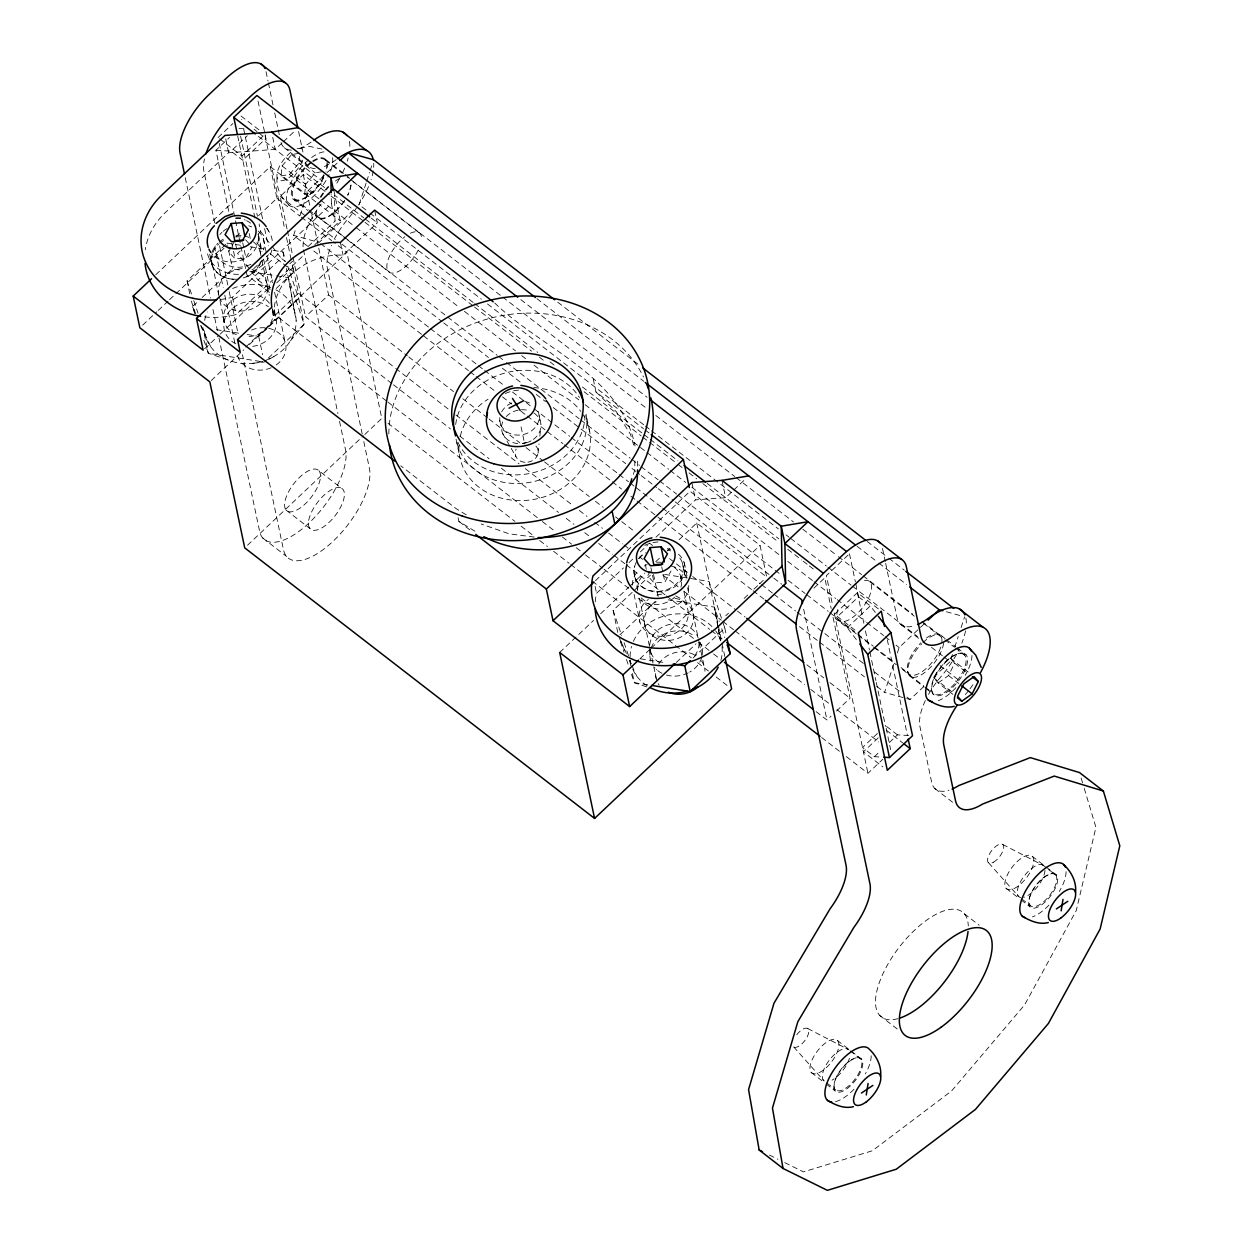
<?xml version="1.0" encoding="UTF-8"?>
<svg xmlns="http://www.w3.org/2000/svg" width="1253" height="1253" viewBox="0 0 1253 1253"><rect width="100%" height="100%" fill="white"/><g stroke="black" fill="none" stroke-linecap="round" stroke-linejoin="round"><path stroke-width="0.75" stroke-dasharray="5 3.75" d="M634.864 460.869L634.754 470.173L632.358 477.048M637.62 466.132L637.714 458.692M538.038 453.241L539.041 443.797M539.855 436.216L540.654 428.651M323.321 174.731L322.601 181.372L313.093 192.758L304.651 194.215L281.017 175.937L282.082 165.976L291.589 154.589L300.031 153.132M281.017 175.937L289.459 174.48L298.966 163.094L299.671 156.453M304.651 194.215L305.732 184.269L315.239 172.867L321.99 171.708M307.549 246.152L293.625 235.392L295.943 228.218M300.015 215.641L308.16 190.503L338.529 161.841M366.095 183.126L359.11 204.678L368.382 211.851M366.675 181.34L369.588 172.366M370.168 170.565L372.486 163.376M923.853 686.456L910.054 699.503L884.587 692.408L894.47 661.897M897.383 652.923L899.121 647.535L925.34 622.757M933.516 677.34L950.072 661.694L952.405 654.52M954.723 647.331L958.216 636.555M961.129 627.581L964.622 616.805M952.922 694.366L938.137 682.948L933.939 677.983L937.777 670.277M938.137 682.948L948.505 675.571L954.645 663.244L950.447 658.279L943.039 663.542M231.319 246.998L228.704 251.759L235.125 258.838L245.933 257.993L252.041 246.904M232.197 245.416L234.812 240.67M650.323 571.086L647.691 575.832L654.129 582.927L664.92 582.081L671.044 570.976M290.367 340.926L304.15 324.261L298.731 298.543L287.783 266.278M218.038 137.564L232.854 123.561M228.751 211.412L215.908 150.282L229.487 137.454M282.066 142.999L275.268 149.405L228.626 152.741L165.568 212.305A74.647 63.323 -11.9 0 0 145.285 249.786M215.908 150.282L230.975 151.143L247.28 135.747M265.135 134.76L265.918 138.488L242.816 160.306L230.975 151.143M283.413 141.714L295.645 130.155M155.795 274.705L270.256 166.602L315.881 201.89M189.767 293.797L187.073 280.938L225.712 244.429M142.685 325.107L156.813 311.762M158.223 310.431L168.121 301.096M169.531 299.749L227.466 245.024M235.94 237.021L241.594 231.68M258.557 215.657L276.929 198.319L270.256 166.602M287.015 228.876L280.186 196.408L303.273 174.59L329.508 194.873M240.31 250.866L237.584 253.435L250.114 269.724M257.961 234.186L260.687 231.617L259.073 223.974M194.904 313.814L192.476 306.656L196.611 302.74M202.14 297.525L232.494 268.847L242.127 270.366M253.701 268.737L268.518 254.735M220.215 299.514A74.647 63.323 -11.9 0 0 232.463 297.227L331.387 203.769L331.199 194.544M251.242 271.196L258.071 280.077L281.173 258.259L288.582 263.991M204.521 316.868A74.647 63.323 -11.9 0 0 236.097 314.534L272.841 279.826M289.803 263.803L292.622 261.141M308.175 246.449L335.021 221.092L334.52 195.233L363.777 217.865M204.568 348.835L218.711 335.491M220.121 334.159L270.993 286.107M279.466 278.103L304.902 254.077M314.785 244.727L340.221 220.7L333.564 188.984M353.581 209.893L319.092 242.471L293.625 235.392M276.725 282.833L293.03 267.437L290.054 265.135M276.224 288.472L293.735 271.932L291.73 262.378M386.457 400.96L275.347 315.036L298.449 293.218L293.03 267.437M245.713 347.097L274.485 319.907C269.113 281.847 307.643 253.184 343.024 255.173L377.294 222.815L374.616 210.128M211.24 380.552L243.74 349.853M249.394 344.528L346.893 252.417L333.204 241.845M247.17 334.52L258.713 336.337L298.731 298.543M391.876 383.559L305.481 316.743L328.584 294.925L311.715 214.702M268.267 358.154L304.15 324.261L288.331 277.649L286.389 268.471M247.546 545.212L363.417 435.762M364.827 434.431L381.789 418.408L346.893 252.417M595.394 580.687L690.074 491.27L760.038 545.368L766.711 577.085L696.746 522.987L678.374 540.325M595.238 601.832A74.647 63.323 -11.9 0 1 596.553 593.295L623.414 567.938M629.069 562.597L634.723 557.256M640.377 551.915L647.441 545.243M655.914 537.224L695.493 499.853L725.628 497.707L732.425 491.286M559.684 652.453L593.593 620.423M600.657 613.735L628.912 587.046M630.337 585.715L643.055 573.702M655.758 561.689L661.412 556.348M667.066 551.007L669.901 548.344M733.788 490.001L744.658 479.742M617.76 632.42L613.124 610.383L650.385 575.19M619.922 634.801L655.789 600.907M639.938 658.827L649.821 649.477M651.247 648.146L760.038 545.368M676.275 662.508L696.057 643.823M725.738 615.803L728.557 613.124M744.11 598.448L748.339 594.439M753.993 589.098L758.237 585.104M759.647 583.773L763.891 579.763M693.066 657.982L724.798 628.004L722.37 620.83M848.109 555.079L826.369 575.613L832.665 605.512M813.886 588.143L824.756 577.868L831.178 608.425M878.29 608.833L857.412 592.669L834.514 614.299L856.895 631.606M855.752 583.694L858.509 596.773L835.406 618.59L847.263 627.753L856.363 639.594M847.263 627.753L870.349 605.935L876.051 613.343M816.157 711.673L826.964 720.021L831.037 716.183M836.471 711.046L850.051 698.203L832.791 616.069M877.46 733.412L862.518 747.524L874.375 756.687L881.908 757.11M878.243 737.845L863.427 751.831L882.817 766.836M874.375 756.687L879.81 751.549M889.317 742.575L897.461 734.869L912.529 735.73M846.339 756.608L867.937 773.305L882.879 759.193M273.796 356.572L264.132 362.054L250.882 363.511M238.994 128.479L244.648 128.793M534.264 537.067L509.125 533.841L481.183 523.989M240.56 245.259L227.091 243.129L228.25 248.642M250.193 246.778L265.589 249.206M273.295 250.428L282.927 251.931L285.355 259.105M249.817 271.588L274.846 275.535M276.772 275.832L288.331 277.649L294.377 310.634M216.362 329.664L239.464 333.314M260.279 361.459L208.296 353.252L203.425 338.921M664.701 574.407L708.979 581.392L721.759 619.029M668.178 599.827L714.382 607.11L719.253 621.441M640.502 658.812L665.531 662.759M647.832 684.827L634.363 682.713L630.698 671.953M946.422 611.746L960.973 615.803M227.748 359.862L208.296 353.252L202.892 327.534M646.736 686.91L634.363 682.713L631.653 669.854M321.974 149.091L309.005 146.288L296.71 148.919A19.453 8.348 -52.3 0 1 303.962 151.832M769.389 1155.047L777.909 1159.26M784.738 1162.627L803.486 1171.884L872.386 1150.755L951.56 1090.987L1024.562 1004.969L1076.264 910.555L1095.936 827.325L1083.876 787.166M1002.698 844.459L1043.404 865.494L1055.23 874.641A19.844 8.52 -52.3 0 1 1042.339 902.833A19.844 8.52 -52.3 0 1 1031.188 893.138A19.844 8.52 -52.3 0 1 1055.23 874.641M807.793 1028.572L848.5 1049.607A19.844 8.52 -52.3 0 0 828.202 1061.651A19.844 8.52 -52.3 0 0 825.978 1081.652M466.194 514.811L456.217 508.687L400.772 465.818M458.112 517.755L458.88 521.373L477.189 532.603M557.742 302.161L639.735 365.578M867.154 541.437L887.265 556.99M888.816 558.196L904.29 570.146M536.926 298.668L643.666 381.225M857.146 546.324L877.257 561.877M878.807 563.067L906.655 584.603M520.841 299.639L647.096 397.295M325.686 159.554L343.604 173.4M345.092 174.559L349.571 178.02M942.162 636.289L945.138 638.607M946.641 639.75L955.585 646.673M957.073 647.832L966.032 654.755A25.718 11.042 -52.3 0 1 947.691 691.64A25.718 11.042 -52.3 0 1 935.051 676.871A25.718 11.042 -52.3 0 1 966.032 654.755M351.044 179.805L501.106 295.865M502.657 297.055L646.532 408.321M655.82 415.495L734.712 476.516M736.263 477.706L793.494 521.984M802.781 529.158L836.816 555.471M838.367 556.677L861.563 574.626M863.113 575.816L912.623 614.095M921.895 621.284L940.47 635.631M325.514 160.353L342.288 173.321M352.97 181.575L420.068 233.465M870.115 582.003L914.345 616.21M923.492 623.289L943.321 638.623M944.84 639.797L954.003 646.877M955.522 648.052L964.669 655.131A24.809 10.65 -52.3 0 1 946.986 690.716A24.809 10.65 -52.3 0 1 934.769 676.463A24.809 10.65 -52.3 0 1 964.669 655.131M494.731 303.007C541.374 348.569 620.674 375.164 635.052 446.005M950.447 658.279L968.177 671.984M954.645 663.244L967.942 673.534M369.933 213.057L481.324 299.185M487.511 303.978L643.76 424.814M645.311 426.004L649.947 429.591M651.497 430.797L778.348 528.891M786.085 534.874L789.186 537.271M790.721 538.461L826.307 565.98M827.857 567.186L851.053 585.12M852.604 586.326L917.588 636.571M931.512 647.331L942.334 655.711M943.885 656.917L950.072 661.694M284.306 147.76L308.191 166.226M900.782 624.495L918.684 638.341M291.589 154.589L315.239 172.867M258.854 129.779L240.936 115.934L241.751 119.755M371.264 218.147L377.294 222.815M593.28 379.22L595.942 391.907L643.509 428.698M645.044 429.873L649.649 433.444M298.966 163.094L322.601 181.372M254.061 129.325L257.022 131.612M258.51 132.771L265.918 138.488M858.509 596.773L870.349 605.935M258.369 136.342L326.923 189.36M365.328 219.056L473.101 302.412M474.652 303.602L537.772 352.422M550.098 361.945L556.254 366.706M582.426 386.958L642.491 433.397M644.026 434.587L648.647 438.158M650.182 439.349L677.904 460.791M707.162 483.407L778.818 538.821M940.079 665.641L960.769 681.648M331.043 196.063L363.448 221.123M364.999 222.314L472.992 305.826M474.527 307.032L531.617 351.169M539.338 357.136L545.509 361.913M584.07 391.735L641.16 435.887M642.695 437.078L676.651 463.328M678.186 464.518L682.822 468.105M688.993 472.867L696.699 478.834M702.87 483.611L778.473 542.079M787.73 549.237L801.622 559.966M803.157 561.172L807.793 564.743M809.328 565.933L813.964 569.52M948.505 675.571L958.843 683.574M282.082 165.976L305.732 184.269M289.459 174.48L313.093 192.758M308.16 190.503L318.998 198.882M320.533 200.073L354.568 226.401M356.118 227.592L458.222 306.562M464.409 311.339L515.469 350.824M521.655 355.617L526.291 359.204M534.029 365.187L578.886 399.879M585.088 404.656L645.42 451.315M646.955 452.521L668.616 469.264M670.167 470.47L685.642 482.421M691.828 487.213L780.008 555.408M787.745 561.391L812.492 580.531M814.043 581.721L835.704 598.48M837.239 599.67L865.087 621.206M866.637 622.412L883.663 635.569M885.198 636.759L889.849 640.346M896.036 645.138L899.121 647.535M933.939 677.983L953.141 692.831M317.416 203.064L340.221 220.7M219.541 138.707L241.923 156.03L264.822 134.4L284.901 229.894M317.776 216.565L342.523 235.705M344.074 236.911L446.178 315.866M447.713 317.072L497.222 355.351M498.772 356.541L504.959 361.334M506.51 362.524L579.215 418.753M580.765 419.959L630.275 458.238M631.81 459.428L639.547 465.411M641.097 466.617L658.123 479.774M659.658 480.964L676.683 494.136M678.233 495.327L781.872 575.487M788.059 580.264L805.084 593.436M806.634 594.627L828.28 611.37M829.831 612.576L856.128 632.906M857.678 634.112L873.153 646.078M874.704 647.268L894.814 662.821M901.001 667.598L908.738 673.581M311.48 162.718A24.809 10.65 -52.3 0 0 293.782 198.303L345.64 238.399M347.159 239.574L388.336 271.415M838.382 619.953L856.692 634.112M858.211 635.287L871.931 645.906M873.466 647.081L896.334 664.779M902.442 669.494L923.79 686.002M925.309 687.177L932.937 693.081M311.151 161.997A25.718 11.042 -52.3 0 0 292.81 198.882L307.737 210.41M309.225 211.569L316.68 217.333M909.271 675.618L924.197 687.161M925.685 688.304L933.156 694.084M280.186 196.408L306.405 216.691M307.956 217.881L335.726 239.354M341.897 244.131L442.184 321.676M443.719 322.882L488.466 357.481M502.359 368.21L522.407 383.731M536.3 394.46L545.556 401.618M553.262 407.585L579.497 427.868M581.032 429.059L625.78 463.673M631.951 468.434L639.656 474.401M641.207 475.592L656.635 487.527M658.185 488.717L673.613 500.652M675.148 501.842L772.349 577.022M773.884 578.213L781.606 584.18M276.929 198.319L299.733 215.955M301.268 217.129L331.685 240.654M320.643 243.677L428.933 327.425M430.468 328.615L476.892 364.513M478.427 365.704L483.078 369.29M484.629 370.481L504.74 386.049M512.461 392.017L532.572 407.57M534.123 408.776L569.708 436.295M571.258 437.485L617.666 473.383M619.217 474.574L628.489 481.747M630.04 482.953L634.676 486.54M636.226 487.73L660.989 506.87M662.524 508.076L759.991 583.444M761.542 584.634L772.365 593.014M773.915 594.22L795.577 610.963M797.127 612.153L863.646 663.604M874.469 671.984L900.766 692.314M906.953 697.107L910.054 699.503M313.736 250.945L422.026 334.692M423.561 335.882L468.434 370.59M469.985 371.781L474.621 375.367M476.171 376.573L496.282 392.126M502.469 396.903L511.757 404.077M521.029 411.266L525.665 414.853M527.215 416.043L545.791 430.406M547.326 431.596L562.801 443.562M564.351 444.752L610.759 480.651M612.31 481.841L621.582 489.03M630.87 496.204L635.506 499.79M637.057 500.996L751.534 589.521M753.084 590.727L763.907 599.091M799.492 626.61L818.052 640.972M819.603 642.163L864.476 676.855M876.849 686.425L884.587 692.408M328.584 294.925L407.256 355.774M408.807 356.964L453.555 391.578M462.811 398.736L487.495 417.813M489.03 419.019L519.885 442.873M526.056 447.65L543.035 460.775M544.569 461.965L589.317 496.564M595.488 501.341L603.21 507.308M615.552 516.847L620.172 520.434M621.723 521.624L634.065 531.162M649.493 543.097L652.578 545.494M669.541 558.619L691.139 575.315M692.69 576.505L735.887 609.913M737.437 611.104L745.143 617.071M806.854 664.795L823.832 677.92M830.003 682.697L850.051 698.203M897.461 734.869L885.62 725.706L890.648 749.654M269.865 253.466L281.8 262.691M283.288 263.85L293.735 271.932M886.325 730.201L902.74 742.904M1032.582 856.582A20.737 8.896 -52.3 0 1 1017.796 886.325A20.737 8.896 -52.3 0 1 1007.6 874.422A20.737 8.896 -52.3 0 1 1032.582 856.582L1044.516 865.807M1046.02 866.966L1056.467 875.048A20.737 8.896 -52.3 0 1 1041.682 904.791A20.737 8.896 -52.3 0 1 1031.47 892.872A20.737 8.896 -52.3 0 1 1056.467 875.048M298.449 293.218L394.131 367.207M395.666 368.398L449.686 410.17M455.857 414.947L519.118 463.876M525.289 468.653L573.138 505.648M579.309 510.425L587.03 516.393M594.736 522.36L602.458 528.327M608.629 533.089L622.522 543.833M624.057 545.024L630.228 549.801M639.5 556.958L642.585 559.355M662.633 574.861L678.077 586.796M684.248 591.573L721.289 620.219M722.824 621.41L733.631 629.758M735.166 630.964L804.614 684.655M810.785 689.432L830.849 704.953M837.02 709.731L878.682 741.948M934.816 788.482L954.41 803.643M258.071 280.077L269.928 289.239M393.426 384.749L450.516 428.902M459.773 436.06L489.077 458.723M501.419 468.277L558.509 512.414M566.231 518.382L573.937 524.349M584.744 532.697L590.915 537.474M598.621 543.442L612.513 554.186M614.048 555.377L624.855 563.725M626.39 564.915L664.967 594.752M666.502 595.942L709.699 629.351M711.25 630.541L722.057 638.889M269.348 292.403L246.966 275.096L234.906 217.787M388.007 402.15L540.779 520.308M542.33 521.499L554.672 531.037M562.378 537.004L571.65 544.178M576.27 547.749L583.992 553.716M585.527 554.907L602.505 568.048M604.056 569.238L630.29 589.521M641.082 597.869L696.637 640.847M698.187 642.037L712.08 652.766M713.615 653.972L719.786 658.733M821.639 737.5L840.168 751.831M1021.743 898.918L1030.608 905.778M1006.065 888.299L1019.503 898.683M1020.991 899.842L1029.95 906.765M387.976 423.201L514.92 521.358M521.107 526.15L533.496 535.736M539.683 540.513L547.42 546.512M553.622 551.289L569.097 563.27M570.648 564.461L590.774 580.029M592.324 581.22L691.39 657.841M697.576 662.633L708.415 671.013M716.168 676.996L728.541 686.566M458.88 521.373L472.694 532.055M964.309 913.75L979.22 925.294M318.982 470.799A25.718 11.042 -52.3 0 1 300.657 507.669A25.718 11.042 -52.3 0 1 288.002 492.915A25.718 11.042 -52.3 0 1 318.982 470.799L342.868 489.265A25.718 11.042 -52.3 0 1 324.527 526.135A25.718 11.042 -52.3 0 1 311.872 511.365A25.718 11.042 -52.3 0 1 342.868 489.265M286.107 510.128L309.977 528.578M262.77 538.023L286.639 556.489M879.449 1015.228L898.84 1030.232M837.677 1040.695A20.737 8.896 -52.3 0 1 822.892 1070.422A20.737 8.896 -52.3 0 1 812.696 1058.519A20.737 8.896 -52.3 0 1 837.677 1040.695L849.612 1049.92M851.116 1051.079L861.563 1059.145A20.737 8.896 -52.3 0 1 846.777 1088.888A20.737 8.896 -52.3 0 1 836.565 1076.985A20.737 8.896 -52.3 0 1 861.563 1059.145M849.973 1050.75L860.325 1058.738A19.844 8.52 -52.3 0 1 847.435 1086.946A19.844 8.52 -52.3 0 1 836.284 1077.251A19.844 8.52 -52.3 0 1 860.325 1058.738M826.839 1083.031L835.704 1089.875M811.161 1072.396L824.599 1082.78M826.087 1083.939L835.046 1090.862M595.942 391.907L616.241 411.626L630.494 434.399L634.378 447.478M289.02 205.163C281.314 198.131 275.911 187.872 277.085 177.237M245.619 239.809L249.472 244.069M988.586 862.831L1018.783 896.631M793.682 1046.928L823.879 1080.744M260.687 231.617L270.93 244.946M272.073 246.418L281.173 258.259M502.657 433.46L510.253 446.71M511.193 448.37L515.938 456.64M267.046 228.124L268.737 231.163M620.908 641.317L626.422 653.471M629.586 660.425L631.167 663.902M631.951 665.641L636.681 676.072M191.317 301.143L195.625 313.595M201.153 325.764L210.629 346.611M619.28 637.808L625.967 653.189M192.476 306.656L195.452 313.485M200.637 325.451L205.837 337.417M700.114 642.585L701.476 645.828M272.026 308.285L275.409 316.367M721.697 628.614L724.735 637.573M613.124 610.383L621.645 635.475M624.088 642.648L628.943 656.995M620.36 641.473L624.01 652.233M626.453 659.407L628.27 664.779M187.073 280.938L193.15 298.856M193.761 300.657L198.021 313.203M1081.135 778.035L1083.328 785.333M882.488 548.375L885.245 561.516M885.652 563.396L897.085 617.839A49.76 21.364 -52.3 0 0 914.11 625.811M887.312 639.782L907.391 735.292M849.471 553.795L855.36 581.815M857.412 592.669L863.834 623.227M865.431 630.87L869.457 649.978M869.864 651.889L875.878 680.536M876.286 682.446L885.526 726.38M834.232 612.983L867.937 773.305M803.674 609.24L826.964 720.021M721.994 480.385L725.628 497.707M724.798 628.004L726.348 635.349M691.844 482.53L695.493 499.853M696.746 522.987L721.618 641.27M722.01 643.181L724.829 656.525M684.138 562.534L687.411 578.119M682.399 562.957L686.002 580.108M687.599 587.72L698.814 641.066M699.221 642.961L702.416 658.201M702.823 660.112L704.029 665.829M680.724 576.239L682.29 583.71M683.856 591.165L687.38 607.956M661.725 566.842L662.915 572.558M663.323 574.454L664.92 582.081M653.533 574.422L658.561 598.308M650.918 567.687L652.124 573.404M652.515 575.299L654.129 582.927M645.295 564.398L646.893 572.026M634.958 577.304L637.887 591.259M639.375 598.261L656.588 680.175A24.809 21.05 -11.9 0 0 659.156 685.093M634.065 594.329L639.954 622.318M589.677 431.69L586.075 414.555A66.174 56.134 -11.9 0 1 532.165 481.904A66.174 56.134 -11.9 0 1 456.421 440.993M629.726 660.66L631.261 668.006M595.097 586.373L596.553 593.295M539.119 415.651L540.92 424.219M521.076 426.881L524.678 444.016M499.775 420.616L501.576 429.199M456.061 439.208L459.663 456.343M340.362 242.487L343.024 255.173M331.387 203.769L335.021 221.092M298.574 131.393L302.928 152.052M362.211 434.024L327.362 268.283A49.76 21.364 -52.3 0 1 331.418 245.29M363.809 441.636L369.416 468.309A62.211 26.705 -52.3 0 1 333.204 541.155A62.211 26.705 -52.3 0 1 283.429 549.534L242.471 354.693M303.273 174.59L310.102 207.058M266.028 71.64L268.001 81.022M268.393 82.902L273.123 105.424M274.705 112.942L277.868 127.947M278.26 129.826L279.435 135.465M303.492 249.817L337.934 413.647M339.532 421.274L345.546 449.843A62.211 26.705 -52.3 0 1 309.319 522.689A62.211 26.705 -52.3 0 1 259.559 531.068L218.993 338.138M272.715 137.282L275.268 149.405M287.407 230.787L292.638 255.612M293.03 257.523L305.481 316.743M258.055 101.117L264.743 132.881M286.498 237.537L291.322 260.467M282.927 251.931L284.854 261.125M243.755 129.294L244.962 135.026M245.353 136.937L262.629 219.071M264.634 228.626L268.252 245.823M263.396 238.884L266.607 254.124M266.999 256.019L272.606 282.692M274.611 292.215L285.026 341.756M240.607 136.107L257.476 216.346M237.71 136.013L255.173 219.056M258.384 234.342L262.002 251.524M263.6 259.167L270.429 291.651M274.188 309.507L275.347 315.036M258.118 235.987L261.031 249.833A25.718 21.818 -11.9 0 0 255.377 241.437M259.951 250.851L261.517 258.306M261.908 260.17L269.317 295.426M272.59 310.854L274.485 319.907M249.237 233.575L251.242 243.098M225.728 138.879L228.626 152.741M242.722 242.753L243.928 248.47M244.319 250.381L245.933 257.993M219.244 143.296L234.515 215.876M258.713 336.337L262.582 354.709M235.58 243.881L236.786 249.613M231.915 243.599L233.121 249.316M233.528 251.226L235.125 258.838M228.626 250.475L232.494 268.847M232.463 297.212L236.097 314.534M214.749 222.893L203.91 171.316A49.76 21.364 -52.3 0 1 204.458 158.974M219.573 245.823L228.813 289.756M229.205 291.667L238.039 333.69M215.97 253.231L223.175 287.517M224.773 295.144L235.188 344.669M212.524 265.197L218.789 295.05M219.964 300.579L224.6 322.632M209.69 254.312L211.882 264.696M185.256 177.691L210.551 298.026M212.963 309.491L217.38 330.51M718.094 627.267L714.382 607.11L718.126 627.706M718.423 629.1L720.444 640.095A46.314 39.297 -11.9 0 0 715.667 630.901M718.47 629.586L720.506 640.831M288.331 277.649L296.147 320.737M649.774 650.15L649.868 655.35M223.645 317.213L223.801 325.905M334.269 239.213A49.76 21.364 -52.3 0 1 348.538 218.21A58.061 24.919 -52.3 0 0 356.478 207.998M373.707 163.36A58.061 24.919 -52.3 0 1 373.66 167.369M373.253 170.847A58.061 24.919 -52.3 0 1 371.092 179.743M368.523 186.603A58.061 24.919 -52.3 0 1 358.53 204.975M311.073 142.122A49.76 21.364 -52.3 0 1 301.112 147.807M291.401 150.078A49.76 21.364 -52.3 0 1 280.625 141.088M303.101 246.747A49.76 21.364 -52.3 0 1 321.16 204.035M349.383 141.307A58.061 24.919 -52.3 0 1 349.791 148.903M348.177 157.988A58.061 24.919 -52.3 0 1 347.222 161.277M344.653 168.137A58.061 24.919 -52.3 0 1 340.221 177.299M339.375 178.834A58.061 24.919 -52.3 0 1 335.663 184.99M351.012 184.911A25.718 11.042 -52.3 0 1 347.676 195.233A24.809 10.65 -52.3 0 0 350.903 185.272M344.434 200.825A25.718 11.042 -52.3 0 1 324.527 218.461A25.718 11.042 -52.3 0 1 315.239 210.441M320.095 197.332A25.718 11.042 -52.3 0 1 329.179 185.475M312.702 160.948A25.718 11.042 -52.3 0 1 326.046 171.332M323.807 176.767A25.718 11.042 -52.3 0 1 292.81 198.882M336.227 159.664A49.76 21.364 -52.3 0 1 321.52 167.542M315.27 168.544A49.76 21.364 -52.3 0 1 305.325 162.232M344.559 200.621A24.809 10.65 -52.3 0 1 325.341 217.662A24.809 10.65 -52.3 0 1 316.367 209.909M321.05 197.254A24.809 10.65 -52.3 0 1 328.725 186.963M335.459 180.98A24.809 10.65 -52.3 0 1 339.876 178.349M347.144 177.127A24.809 10.65 -52.3 0 1 349.509 178.615M312.968 161.7A24.809 10.65 -52.3 0 1 325.858 171.724M323.681 176.955A24.809 10.65 -52.3 0 1 293.782 198.303M332.515 157.721A33.079 14.206 -52.3 0 1 327.926 177.049M325.999 180.495A33.079 14.206 -52.3 0 1 293.703 206.902A33.079 14.206 -52.3 0 1 292.466 179.586A33.079 14.206 -52.3 0 1 324.699 151.77M302.646 160.18A19.453 8.348 -52.3 0 1 286.076 179.398A19.453 8.348 -52.3 0 1 277.164 173.008A19.453 8.348 -52.3 0 1 291.244 152.036M410.436 233.215A24.809 10.65 -52.3 0 1 421.462 240.122M418.236 250.083A24.809 10.65 -52.3 0 1 388.571 271.682A24.809 10.65 -52.3 0 1 404.907 236.676M871.195 1055.793A33.079 14.206 -52.3 0 1 865.384 1073.899M854.013 1089.249A33.079 14.206 -52.3 0 1 834.42 1101.841M849.44 1058.127A19.844 8.52 -52.3 0 1 832.039 1080.133M796.751 1034.774A11.575 4.965 -52.3 0 1 808.107 1028.87A11.575 4.965 -52.3 0 1 803.424 1042.277A11.575 4.965 -52.3 0 1 792.883 1045.848M926.421 637.996A24.809 10.65 -52.3 0 1 941.864 642.288M940.799 647.018A24.809 10.65 -52.3 0 1 911.464 675.163A24.809 10.65 -52.3 0 1 920.783 642.836M971.952 655.444A33.079 14.206 -52.3 0 1 965.17 675.273M955.945 687.662A33.079 14.206 -52.3 0 1 938.278 700.662M864.476 580.437A24.809 10.65 -52.3 0 1 869.128 596.835A24.809 10.65 -52.3 0 1 846.636 620.799A24.809 10.65 -52.3 0 1 838.053 608.582M258.369 238.133A25.718 21.818 -11.9 0 1 240.639 260.389A25.718 21.818 -11.9 0 1 211.788 253.639M235.721 217.991A25.718 21.818 -11.9 0 1 245.228 220.058M246.653 220.716A25.718 21.818 -11.9 0 1 250.584 223.159M261.25 261.172A25.718 21.818 -11.9 0 1 243.474 277.962M236.88 279.184A25.718 21.818 -11.9 0 1 211.663 253.357M212.117 251.947A25.718 21.818 -11.9 0 1 218.085 243.066M219.275 242.001A25.718 21.818 -11.9 0 1 223.3 239.198M236.034 235.345A25.718 21.818 -11.9 0 1 242.659 235.627M244.257 235.924A25.718 21.818 -11.9 0 1 248.861 237.381M259.559 263.6A24.809 21.05 -11.9 0 1 243.019 277.994M233.418 279.215A24.809 21.05 -11.9 0 1 212.305 254.249M212.916 252.448A24.809 21.05 -11.9 0 1 218.508 244.304M219.667 243.286A24.809 21.05 -11.9 0 1 223.551 240.592M235.83 236.864A24.809 21.05 -11.9 0 1 240.654 236.942M253.388 241.813A24.809 21.05 -11.9 0 1 260.765 254.422M688.758 585.464A25.718 21.818 -11.9 0 1 670.214 607.987A25.718 21.818 -11.9 0 1 641.285 599.827M637.636 589.114A25.718 21.818 -11.9 0 1 644.825 573.075M670.997 565.949A25.718 21.818 -11.9 0 1 687.067 578.087M678.484 554.155A25.718 21.818 -11.9 0 1 676.307 585.59A25.718 21.818 -11.9 0 1 639.891 585.12A25.718 21.818 -11.9 0 1 643.666 553.701M667.363 548.626A25.718 21.818 -11.9 0 1 670.48 549.519M925.356 700.537A49.76 21.364 -52.3 0 0 919.953 726.568L931.668 782.311A49.76 21.364 -52.3 0 0 948.96 790.204M928.536 694.397A49.76 21.364 -52.3 0 1 941.128 676.479A58.061 24.919 -52.3 0 0 959.062 649.414M972.939 684.749A58.061 24.919 -52.3 0 1 969.665 689.213M968.522 690.669A58.061 24.919 -52.3 0 1 965.014 694.945M965.844 618.058A58.061 24.919 -52.3 0 1 966.251 625.639M965.53 630.948A58.061 24.919 -52.3 0 1 961.834 643.149M922.913 642.632A25.718 11.042 -52.3 0 1 943.493 639.171M943.603 643.196A25.718 11.042 -52.3 0 1 925.779 671.671A25.718 11.042 -52.3 0 1 907.845 672.141A25.718 11.042 -52.3 0 1 921.769 643.76M897.931 1018.673A66.346 28.49 -52.3 0 1 898.526 948.145A66.346 28.49 -52.3 0 1 968.287 926.03M1066.099 871.681A33.079 14.206 -52.3 0 1 1059.302 891.51M1048.918 905.136A33.079 14.206 -52.3 0 1 1032.425 916.898M1020.882 897.555A19.844 8.52 -52.3 0 1 1024.656 875.471A19.844 8.52 -52.3 0 1 1044.657 867.483M1044.971 870.381A19.844 8.52 -52.3 0 1 1023.654 897.352M674.145 567.217A24.809 21.05 -11.9 0 1 680.927 587.187M674.725 597.133A24.809 21.05 -11.9 0 1 635.851 595.52M632.342 585.182A24.809 21.05 -11.9 0 1 639.265 569.708M644.308 565.98A24.809 21.05 -11.9 0 1 647.19 564.555M656.588 562.268A24.809 21.05 -11.9 0 1 661.412 562.331M675.649 595.942A24.809 21.05 -11.9 0 1 683.48 626.61A24.809 21.05 -11.9 0 1 646.517 631.34A24.809 21.05 -11.9 0 1 648.334 599.435M656.885 595.159A24.809 21.05 -11.9 0 1 663.26 593.985M455.685 424.485A66.174 56.134 -11.9 0 1 508.922 372.063A66.174 56.134 -11.9 0 1 579.419 397.467M585.041 415.15A66.174 56.134 -11.9 0 1 529.299 473.54A66.174 56.134 -11.9 0 1 456.765 439.474M251.963 269.52A24.809 21.05 -11.9 0 1 259.465 304.479A24.809 21.05 -11.9 0 1 219.181 296.914M218.68 295.144A24.809 21.05 -11.9 0 1 245.713 268.534M581.987 413.036A66.174 56.134 -11.9 0 1 539.965 498.067A66.174 56.134 -11.9 0 1 458.958 445.316M460.305 436.107A66.174 56.134 -11.9 0 1 488.106 399.174M533.7 387.569A66.174 56.134 -11.9 0 1 580.891 411.501M388.837 433.883A133.022 112.848 -11.9 0 1 495.922 316.868A133.022 112.848 -11.9 0 1 643.494 376.981M505.382 393.505A33.079 28.067 -11.9 0 1 510.237 391.672M513.589 390.811A33.079 28.067 -11.9 0 1 522.188 390.012M538.038 411.391A19.844 16.837 -11.9 0 1 521.89 434.807A19.844 16.837 -11.9 0 1 499.806 417.656M501.623 411.892A19.844 16.837 -11.9 0 1 512.822 402.558M524.678 401.508A19.844 16.837 -11.9 0 1 532.227 404.5M534.029 413.083A19.844 16.837 -11.9 0 1 532.462 440.007M531.006 440.884A19.844 16.837 -11.9 0 1 527.873 442.293M526.229 442.81A19.844 16.837 -11.9 0 1 522.83 443.499M517.693 443.578A19.844 16.837 -11.9 0 1 502.751 421.854M506.212 416.591A19.844 16.837 -11.9 0 1 519.666 409.919M521.373 409.762A19.844 16.837 -11.9 0 1 529.706 410.921M535.924 446.021A11.575 9.82 -11.9 0 1 527.936 462.169M524.944 462.294A11.575 9.82 -11.9 0 1 516.111 449.075M522.454 443.468A11.575 9.82 -11.9 0 1 528.374 442.56M644.794 545.337A33.079 28.067 -11.9 0 1 649.649 543.504M653.001 542.643A33.079 28.067 -11.9 0 1 658.138 541.938M679.831 558.039A24.809 21.05 -11.9 0 1 662.304 590.868A24.809 21.05 -11.9 0 1 634.754 566.356M638.873 558.65A24.809 21.05 -11.9 0 1 646 552.698M667.739 549.926A24.809 21.05 -11.9 0 1 670.653 550.944M656.086 678.406A24.809 21.05 -11.9 0 1 656.384 669.227M658.749 663.949A24.809 21.05 -11.9 0 1 696.261 655.946M701.461 660.895A24.809 21.05 -11.9 0 1 704.969 671.248M674.96 598.308A24.809 21.05 -11.9 0 1 690.528 628.239A24.809 21.05 -11.9 0 1 651.811 635.396A24.809 21.05 -11.9 0 1 656.274 601.753M699.033 643.149A24.809 21.05 -11.9 0 1 693.175 657.527M659.689 662.759A24.809 21.05 -11.9 0 1 649.712 646.673M649.774 644.825A24.809 21.05 -11.9 0 1 671.812 623.994A24.809 21.05 -11.9 0 1 698.093 637.73M721.979 646.767A46.314 39.297 -11.9 0 1 720.835 660.519M647.159 685.83A46.314 39.297 -11.9 0 1 631.904 666.878M630.964 663.573A46.314 39.297 -11.9 0 1 630.384 660.19M630.134 656.76A46.314 39.297 -11.9 0 1 631.512 646.438M633.345 641.411A46.314 39.297 -11.9 0 1 712.237 626.845M699.566 641.818A26.47 22.46 -11.9 0 1 702.306 654.567M701.696 657.512A26.47 22.46 -11.9 0 1 689.714 672.078M688.21 672.877A26.47 22.46 -11.9 0 1 666.518 675.038M661.929 673.284A26.47 22.46 -11.9 0 1 654.536 667.567M650.871 661.13A26.47 22.46 -11.9 0 1 650.652 649.461M651.121 648.005A26.47 22.46 -11.9 0 1 694.475 636.195M266.576 228.265A33.079 28.067 -11.9 0 1 272.527 242.816M271.901 249.911A33.079 28.067 -11.9 0 1 250.365 272.152M238.493 274.344A33.079 28.067 -11.9 0 1 207.293 252.793M235.689 218.257A33.079 28.067 -11.9 0 1 240.874 217.771M258.306 231.116A24.809 21.05 -11.9 0 1 263.616 249.833M250.96 264.242A24.809 21.05 -11.9 0 1 224.35 263.522A24.809 21.05 -11.9 0 1 215.751 242.283M219.87 234.577A24.809 21.05 -11.9 0 1 221.953 232.353M223.112 231.319A24.809 21.05 -11.9 0 1 226.997 228.626M248.736 225.838A24.809 21.05 -11.9 0 1 251.665 226.856M251.493 330.056A24.809 21.05 -11.9 0 1 283.241 337.997A24.809 21.05 -11.9 0 1 274 366.362M271.118 367.787A24.809 21.05 -11.9 0 1 237.6 356.103M272.527 310.039A24.809 21.05 -11.9 0 1 245.494 336.65M236.331 334.645A24.809 21.05 -11.9 0 1 230.583 301.738A24.809 21.05 -11.9 0 1 269.458 303.351M275.879 289.803A46.314 39.297 -11.9 0 1 295.708 326.908A46.314 39.297 -11.9 0 1 264.399 360.786M262.77 361.318A46.314 39.297 -11.9 0 1 204.067 327.315M204.646 320.392A46.314 39.297 -11.9 0 1 207.293 311.95M232.588 288.472A46.314 39.297 -11.9 0 1 270.711 287.501M272.684 311.12A26.47 22.46 -11.9 0 1 252.26 346.423M235.862 343.823A26.47 22.46 -11.9 0 1 229.503 311.167A26.47 22.46 -11.9 0 1 268.408 306.75M993.472 862.236A11.575 4.965 -52.3 0 0 1003.481 845.54A11.575 4.965 -52.3 0 0 989.964 853.136A11.575 4.965 -52.3 0 0 993.472 862.236"/><path stroke-width="1.5" d="M637.589 469.844C638.169 546.01 539.98 566.544 483.846 536.676M486.712 416.215C486.884 401.68 498.819 389.291 512.555 385.987M866.262 1094.981L868.078 1083.485M1061.166 910.868L1062.983 899.388M631.763 478.771C620.971 518.695 576.693 538.101 538.132 537.553M626.594 562.848C629.382 550.537 639.844 540.779 651.967 537.819M972.14 693.864L978.295 681.522L974.082 676.557L963.729 683.934L957.574 696.261L961.787 701.226L972.14 693.864L961.803 685.861M231.21 223.52L225.101 234.609L231.523 241.704L242.315 240.858L248.439 229.769L242.017 222.674L231.21 223.52L234.812 240.67L243.818 239.949M650.213 547.592L644.089 558.681L650.526 565.776L661.318 564.931L667.442 553.842L661.02 546.747L650.213 547.592L653.815 564.743L662.821 564.038M237.318 134.149L233.778 117.328L256.881 95.51L517.755 297.259M725.221 658.436L731.642 688.962L594.58 818.428L244.727 547.874L209.831 381.899L139.85 327.785L133.194 296.068L151.566 278.714M339.908 160.525L348.177 152.709L373.66 159.789L554.656 299.765M133.194 296.068L203.158 350.182L196.486 318.466L333.564 188.984L369.745 216.973M337.245 192.664L357.622 173.415L330.886 177.926L271.619 132.098L224.992 135.418L161.935 194.982A74.647 63.323 -11.9 0 0 147.227 265.542A74.647 63.323 -11.9 0 0 216.706 299.843M196.486 318.466L240.216 352.281L237.553 339.594L271.823 307.22C266.45 269.16 304.98 240.498 340.362 242.487L374.616 210.128L493.181 301.816M674.866 663.855L629.648 706.567L622.976 674.85L553.012 620.736L546.339 589.02L683.402 459.553L651.184 434.619M553.012 620.736L593.985 582.019M622.976 674.85L638.529 660.159M721.994 480.385L781.245 526.213L782.029 566.199L718.971 625.764A74.647 63.323 -11.9 0 1 631.058 642.867A74.647 63.323 -11.9 0 1 592.92 575.988L691.844 482.53L721.994 480.385L748.73 475.889M673.237 663.98L684.78 665.797L690.309 660.582M823.299 573.232L784.895 543.536L807.981 521.718L781.245 526.213L784.895 543.536L785.662 583.522L722.605 643.087A74.647 63.323 -11.9 0 1 642.977 662.915A74.647 63.323 -11.9 0 1 595.144 608.895M651.685 685.438L690.184 691.515L730.201 653.706L727.116 639.014M883.788 757.219L889.442 757.548L867.749 654.395L890.852 632.577L878.322 616.304M928.113 620.157L939.139 609.725L942.789 610.744M889.442 757.548L912.529 735.73L890.852 632.577M908.19 739.113L910.195 748.668L887.296 770.297L858.383 632.765L881.282 611.135L884.493 626.422M216.08 223.379L225.086 216.518L232.964 213.746M1056.357 908.942L1067.791 901.314M861.453 1093.039L872.887 1085.427M509.094 408.165L523.613 400.709M271.619 132.098L298.355 127.587M954.191 706.347C945.028 708.697 935.866 704.656 928.175 699.941M1048.322 922.568C1039.16 924.933 1029.997 920.892 1022.307 916.178M853.418 1106.681C844.256 1109.03 835.093 1105.005 827.403 1100.291M241.296 213.151C250.929 214.294 260.452 218.523 266.2 226.589M520.872 385.391C530.52 386.535 540.043 390.764 545.791 398.846M660.284 537.224C671.624 538.43 682.979 544.475 687.74 555.236A33.079 28.067 -11.9 0 1 662.32 597.994A33.079 28.067 -11.9 0 1 626.954 564.523M879.919 542.815A49.76 21.364 -52.3 0 0 842.674 555.079L825.476 571.321A49.76 21.364 -52.3 0 0 796.501 629.601L846.041 865.259A49.76 21.364 -52.3 0 1 830.019 908.879L773.962 1003.261L748.574 1089.609L759.161 1149.988L783.031 1168.454L827.372 1190.35L896.271 1169.221L975.429 1109.438L1048.432 1023.419L1100.134 929.006L1119.806 845.791L1103.36 791.019L1054.227 776.077L982.571 804.066A49.76 21.364 -52.3 0 1 955.538 800.777L943.822 745.034A49.76 21.364 -52.3 0 1 957.167 705.204M759.161 1149.988L762.56 1151.679M261.329 64.232L285.198 82.698M877.789 540.983L901.674 559.449M342.727 132.035L366.596 150.501M959.187 608.786L983.072 627.252M642.836 367.959L865.604 540.247M905.825 571.352L953.784 608.441M348.177 152.709L535.376 297.478M645.217 382.416L855.611 545.118M909.756 586.999L939.139 609.725M650.182 399.676L846.401 551.414M972.375 676.949L978.295 681.522M233.778 117.328L255.299 133.961M684.06 465.552L705.611 482.217M1103.36 791.019L1079.491 772.568L1030.342 757.611L958.702 785.6A49.76 21.364 -52.3 0 1 952.076 789.061M957.355 697.796L961.787 701.226M783.141 585.37L801.654 599.686L802.468 603.507M765.458 600.297L796.407 624.213M746.694 618.277L803.768 662.414M904.227 744.047L910.195 748.668M726.677 642.476L813.072 709.292M724.422 662.32L820.104 736.31M237.553 339.594L394.617 461.057M475.764 534.436L546.339 589.02M629.648 706.567L559.684 652.453L594.58 818.428M969.446 648.255L975.742 655.178L981.209 667.379M1063.578 864.492C1071.284 871.54 1076.687 881.799 1075.513 892.434M859.777 644.026L867.749 654.395M512.493 398.423L520.214 410.451M727.163 644.747L730.201 653.706M782.029 566.199L785.662 583.522M683.402 459.553L689.291 487.527M661.02 546.747L664.215 561.986M684.78 665.797L690.184 691.515M612.2 511.6L614.878 524.287M333.439 190.049L330.886 177.926L331.168 192.696M297.791 127.649L289.897 90.091A49.76 21.364 -52.3 0 0 250.083 96.794L232.886 113.052A49.76 21.364 -52.3 0 0 205.805 154.072M242.017 222.674L244.821 236.003M184.457 173.869L180.04 152.85A49.76 21.364 -52.3 0 1 209.016 94.586L226.213 78.344A49.76 21.364 -52.3 0 1 265.025 68.539M783.031 1168.454L772.459 1108.075L797.832 1021.728L853.904 927.345A49.76 21.364 -52.3 0 0 869.927 883.725L820.37 648.067A49.76 21.364 -52.3 0 1 849.346 589.787L866.543 573.545A49.76 21.364 -52.3 0 1 906.358 566.842L920.971 636.305A49.76 21.364 -52.3 0 0 952.703 636.399A58.061 24.919 -52.3 0 1 987.082 630.478A58.061 24.919 -52.3 0 1 980.566 672.501M880.608 1076.531C881.783 1065.896 876.38 1055.637 868.674 1048.604A33.079 14.206 -52.3 0 0 834.451 1068.966A33.079 14.206 -52.3 0 0 831.663 1101.998M313.861 140.117A58.061 24.919 -52.3 0 1 346.987 135.59M337.73 158.583A58.061 24.919 -52.3 0 1 373.253 159.773M932.42 701.649A33.079 14.206 -52.3 0 1 937.244 665.829A33.079 14.206 -52.3 0 1 971.169 650.84M200.652 316.336A74.647 63.323 -11.9 0 1 145.003 263.428M210.896 252.479A25.718 21.818 -11.9 0 1 208.938 249.159M208.233 247.389A25.718 21.818 -11.9 0 1 214.435 225.744M964.888 614.941A58.061 24.919 -52.3 0 0 928.818 617.933A49.76 21.364 -52.3 0 1 917.572 624.558M968.036 931.543A66.346 28.49 -52.3 0 1 899.685 1018.141M1024.954 917.619A33.079 14.206 -52.3 0 1 1032.456 880.702A33.079 14.206 -52.3 0 1 1065.316 867.076M455.559 435.981A66.174 56.134 -11.9 0 1 503.972 364.263A66.174 56.134 -11.9 0 1 583.491 402.401M650.887 397.89A133.022 112.848 -11.9 0 1 539.808 538.179A133.022 112.848 -11.9 0 1 389.417 444.972M646.485 383.731A133.022 112.848 -11.9 0 1 648.396 388.947M546.167 400.521A33.079 28.067 -11.9 0 1 524.96 445.786A33.079 28.067 -11.9 0 1 487.542 412.691M698.031 686.707A24.809 21.05 -11.9 0 1 668.335 692.204M718.22 667.191A46.314 39.297 -11.9 0 1 692.095 689.667M687.177 691.233A46.314 39.297 -11.9 0 1 650.401 687.709M866.45 1101.732A19.453 8.348 -52.3 0 0 879.293 1074.04A19.453 8.348 -52.3 0 0 855.752 1091.927A19.453 8.348 -52.3 0 0 866.45 1101.732M967.206 701.382A19.453 8.348 -52.3 0 0 980.065 673.707A19.453 8.348 -52.3 0 0 956.525 691.578A19.453 8.348 -52.3 0 0 967.206 701.382M940.862 1027.382A66.346 28.49 -52.3 0 0 988.178 932.216A66.346 28.49 -52.3 0 0 908.206 989.275A66.346 28.49 -52.3 0 0 940.862 1027.382M1061.354 917.619A19.453 8.348 -52.3 0 0 1074.197 889.943A19.453 8.348 -52.3 0 0 1050.656 907.814A19.453 8.348 -52.3 0 0 1061.354 917.619M493.651 463.735A66.174 56.134 -11.9 0 0 582.473 397.405A66.174 56.134 -11.9 0 0 476.281 368.053A66.174 56.134 -11.9 0 0 493.651 463.735M462.294 516.048A133.022 112.848 -11.9 0 0 649.132 391.641A133.022 112.848 -11.9 0 0 440.978 321.504A133.022 112.848 -11.9 0 0 462.294 516.048M509.72 420.397A19.453 16.493 -11.9 0 0 535.391 400.474A19.453 16.493 -11.9 0 0 503.941 392.424A19.453 16.493 -11.9 0 0 509.72 420.397M649.132 572.229A19.453 16.493 -11.9 0 0 674.803 552.307A19.453 16.493 -11.9 0 0 643.353 544.256A19.453 16.493 -11.9 0 0 649.132 572.229M230.145 248.157A19.453 16.493 -11.9 0 0 255.8 228.234A19.453 16.493 -11.9 0 0 224.35 220.168A19.453 16.493 -11.9 0 0 230.145 248.157"/></g></svg>
